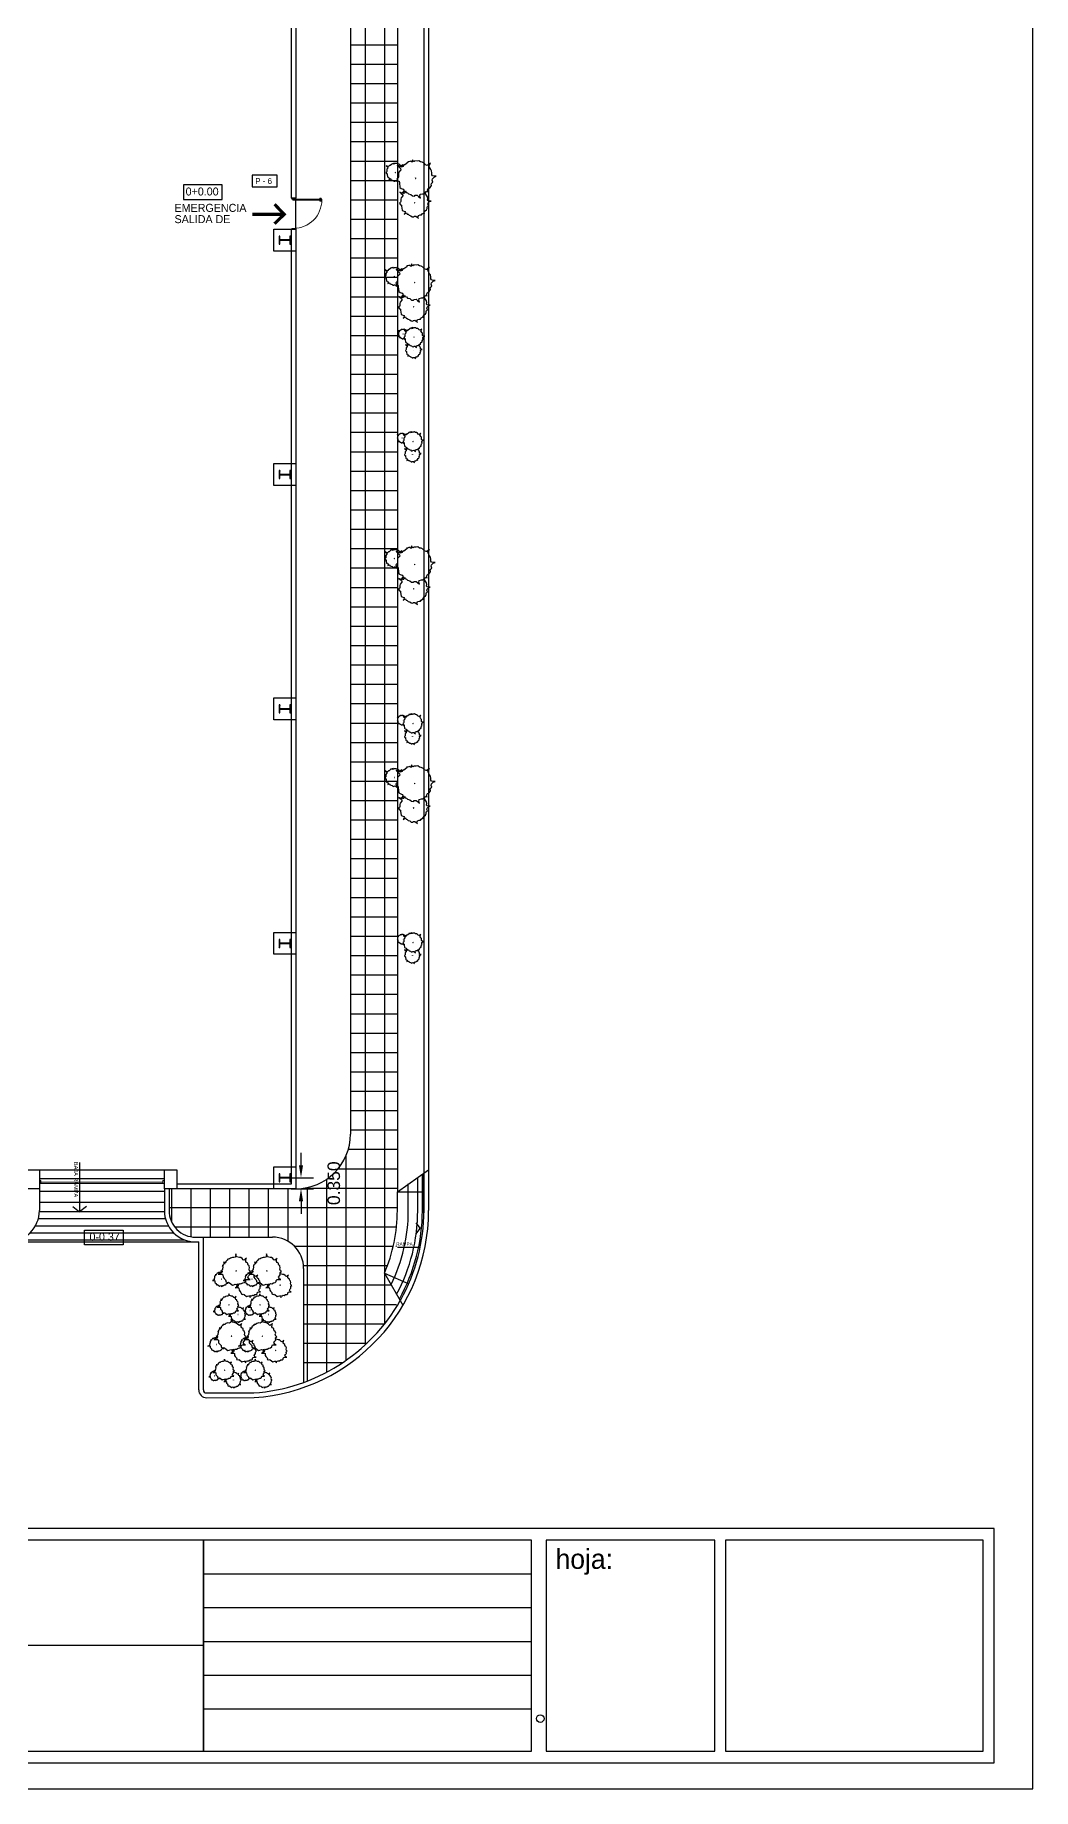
# Model space of a CAD drawing. Header units: inches. Extents: x 13 to 185, y 7 to 119.
# Drawn here: x 153 to 185, y 7.1 to 63.3 of the extents above; entities that cross this region are included whole.
import ezdxf

# ---------------------------------------------------------------- set-up
doc = ezdxf.new("R2010")
doc.units = ezdxf.units.IN
doc.header["$MEASUREMENT"] = 0
doc.layers.get('DEFPOINTS').update_dxf_attribs({"color": 8})
for name, color, linetype in [('ACABADOS', 1, 'Continuous'), ('AR_PAREDES', 2, 'Continuous'), ('arboles', 8, 'Continuous'), ('ARQ EXTERIORES', 2, 'Continuous'), ('ARQ TEXT', 2, 'Continuous'), ('CONTRAFUERTE', 5, 'Continuous'), ('pedestal', 3, 'Continuous'), ('STL-HTCH', 1, 'Continuous'), ('STL-OBJT', 3, 'Continuous')]:
    doc.layers.add(name, color=color, linetype=linetype)
doc.layers.add('PUERTA', color=1, linetype='Continuous', lineweight=18)
doc.styles.add('ARCH', font='arch.shx')
doc.styles.add('ARQ', font='GOTHIC.TTF')
doc.styles.add('ARQ3', font='COPRGTB.TTF')
doc.styles.add('IVAN', font='GOTHIC.TTF', dxfattribs={"height": 0.15})
doc.styles.get("Standard").update_dxf_attribs({"font": 'arial.ttf'})
doc.dimstyles.new('DIM200', dxfattribs={"dimtxt": 0.4, "dimasz": 0.4, "dimexe": 0.4, "dimexo": 0.025, "dimgap": 0.025, "dimtad": 1, "dimdec": 3, "dimzin": 1, "dimdsep": 46, "dimtxsty": 'Standard', "dimcen": 0.02, "dimclrd": 1, "dimclre": 1, "dimclrt": 3, "dimadec": 0, "dimazin": 0, "dimtfac": 1, "dimtdec": 4, "dimtofl": 0, "dimtmove": 2, "dimatfit": 3, "dimfxl": 1, "dimtolj": 1, "dimtzin": 0, "dimarcsym": 0})

# ---------------------------------------------------------------- blocks, each defined once
blk = doc.blocks.new('ARB')
at = {"layer": 'arboles'}
for points in [[(455747.588, 299393.836), (455747.573, 299393.893), (455747.548, 299393.88), (455747.525, 299393.895), (455747.501, 299393.893), (455747.464, 299393.915), (455747.428, 299393.917), (455747.403, 299393.939), (455747.403, 299393.959), (455747.384, 299393.981), (455747.35, 299393.986), (455747.308, 299393.986), (455747.336, 299394), (455747.356, 299394.032), (455747.338, 299394.064), (455747.319, 299394.083), (455747.323, 299394.113), (455747.317, 299394.142), (455747.293, 299394.157), (455747.316, 299394.169), (455747.327, 299394.203), (455747.319, 299394.235), (455747.329, 299394.272), (455747.35, 299394.286), (455747.356, 299394.306), (455747.356, 299394.33), (455747.386, 299394.345), (455747.401, 299394.365), (455747.398, 299394.409), (455747.384, 299394.44), (455747.409, 299394.416), (455747.434, 299394.399), (455747.453, 299394.404), (455747.476, 299394.428), (455747.504, 299394.45), (455747.531, 299394.453), (455747.594, 299394.47), (455747.611, 299394.528), (455747.619, 299394.47), (455747.626, 299394.46), (455747.653, 299394.45), (455747.682, 299394.453), (455747.724, 299394.44), (455747.748, 299394.421), (455747.781, 299394.416), (455747.796, 299394.394), (455747.825, 299394.367), (455747.827, 299394.347), (455747.836, 299394.343), (455747.871, 299394.35), (455747.842, 299394.316), (455747.871, 299394.311), (455747.88, 299394.298), (455747.892, 299394.276), (455747.899, 299394.272), (455747.89, 299394.259), (455747.897, 299394.198), (455747.911, 299394.184), (455747.905, 299394.152), (455747.912, 299394.13), (455747.947, 299394.113), (455747.985, 299394.098), (455747.951, 299394.1), (455747.903, 299394.1), (455747.886, 299394.086), (455747.882, 299394.03), (455747.863, 299394.008), (455747.83, 299393.973), (455747.825, 299393.956), (455747.827, 299393.932), (455747.789, 299393.919), (455747.769, 299393.929), (455747.747, 299393.915), (455747.684, 299393.863), (455747.657, 299393.871), (455747.623, 299393.885), (455747.596, 299393.88)], [(455747.605, 299394.162), (455747.6, 299394.169), (455747.611, 299394.169)], [(455747.321, 299393.859), (455747.316, 299393.865), (455747.325, 299393.865)], [(455747.922, 299393.991), (455747.919, 299393.994), (455747.924, 299393.994)]]:
    blk.add_lwpolyline(points, close=True, dxfattribs=at)
for points in [[(455747.556, 299393.886), (455747.565, 299393.877), (455747.56, 299393.851), (455747.567, 299393.834), (455747.594, 299393.82), (455747.624, 299393.808), (455747.597, 299393.81), (455747.559, 299393.81), (455747.545, 299393.799), (455747.542, 299393.754), (455747.527, 299393.736), (455747.501, 299393.709), (455747.496, 299393.695), (455747.498, 299393.675), (455747.467, 299393.666), (455747.452, 299393.673), (455747.434, 299393.662), (455747.383, 299393.621), (455747.362, 299393.626), (455747.335, 299393.638), (455747.313, 299393.634), (455747.307, 299393.599), (455747.295, 299393.644), (455747.275, 299393.634), (455747.257, 299393.646), (455747.237, 299393.644), (455747.208, 299393.662), (455747.179, 299393.664), (455747.159, 299393.681), (455747.159, 299393.697), (455747.144, 299393.714), (455747.116, 299393.718), (455747.083, 299393.718), (455747.106, 299393.73), (455747.121, 299393.755), (455747.107, 299393.781), (455747.092, 299393.797), (455747.095, 299393.82), (455747.09, 299393.844), (455747.071, 299393.855), (455747.089, 299393.865), (455747.098, 299393.892), (455747.092, 299393.918), (455747.1, 299393.947), (455747.116, 299393.959), (455747.121, 299393.975), (455747.121, 299393.994), (455747.145, 299394.006), (455747.158, 299394.022), (455747.155, 299394.057), (455747.144, 299394.082), (455747.164, 299394.063), (455747.184, 299394.049), (455747.199, 299394.053), (455747.217, 299394.072), (455747.24, 299394.09), (455747.261, 299394.092), (455747.312, 299394.106), (455747.32, 299394.134)], [(455747.908, 299394.143), (455747.916, 299394.145), (455747.924, 299394.174), (455747.928, 299394.145), (455747.932, 299394.14), (455747.945, 299394.135), (455747.96, 299394.136), (455747.981, 299394.13), (455747.993, 299394.12), (455748.009, 299394.118), (455748.017, 299394.107), (455748.031, 299394.093), (455748.032, 299394.083), (455748.037, 299394.081), (455748.054, 299394.085), (455748.04, 299394.068), (455748.054, 299394.065), (455748.059, 299394.059), (455748.065, 299394.048), (455748.068, 299394.046), (455748.064, 299394.039), (455748.067, 299394.009), (455748.074, 299394.002), (455748.071, 299393.986), (455748.075, 299393.975), (455748.092, 299393.966), (455748.111, 299393.959), (455748.094, 299393.96), (455748.07, 299393.96), (455748.062, 299393.953), (455748.06, 299393.925), (455748.05, 299393.914), (455748.034, 299393.896), (455748.031, 299393.888), (455748.032, 299393.876), (455748.013, 299393.87), (455748.004, 299393.874), (455747.992, 299393.867), (455747.961, 299393.841), (455747.947, 299393.845), (455747.93, 299393.852), (455747.917, 299393.85), (455747.913, 299393.828), (455747.905, 299393.856), (455747.893, 299393.85), (455747.881, 299393.857), (455747.869, 299393.856), (455747.851, 299393.867), (455747.833, 299393.868), (455747.82, 299393.879), (455747.82, 299393.889), (455747.811, 299393.9), (455747.794, 299393.903), (455747.773, 299393.903), (455747.787, 299393.91), (455747.794, 299393.922)]]:
    blk.add_lwpolyline(points, dxfattribs=at)
blk = doc.blocks.new('P70')
at = {"layer": 'PUERTA'}
for p, q in [((455744.451, 299347.617), (455744.451, 299347.635)), ((455745.12, 299347.635), (455744.451, 299347.635)), ((455745.103, 299347.617), (455744.451, 299347.617)), ((455744.47, 299347.661), (455744.493, 299347.661)), ((455744.493, 299347.652), (455744.47, 299347.652)), ((455744.493, 299347.6), (455744.47, 299347.6)), ((455744.47, 299347.591), (455744.493, 299347.591)), ((455744.473, 299347.635), (455744.473, 299347.652)), ((455744.473, 299347.617), (455744.473, 299347.6)), ((455744.49, 299347.635), (455744.49, 299347.652)), ((455744.49, 299347.617), (455744.49, 299347.6)), ((455745.085, 299347.635), (455745.085, 299347.665)), ((455745.103, 299347.617), (455745.103, 299347.635)), ((455745.12, 299347.635), (455745.12, 299347.665)), ((455745.085, 299346.966), (455745.085, 299346.983)), ((455745.085, 299346.983), (455745.12, 299346.983)), ((455745.12, 299346.966), (455745.12, 299346.983))]:
    blk.add_line(p, q, dxfattribs=at)
for centre, radius, start, end in [((455745.085, 299347.617), 0.634, 180.0085, 270.0085), ((455744.47, 299347.657), 0.00431, 90.0085, 270.0085), ((455744.47, 299347.596), 0.00431, 90.0085, 270.0085), ((455744.493, 299347.657), 0.00431, 270.0085, 90.0085), ((455744.493, 299347.596), 0.00431, 270.0085, 90.0085)]:
    blk.add_arc(centre, radius, start, end, dxfattribs=at)
blk = doc.blocks.new('*D32')
at = {"layer": 'DEFPOINTS', "color": 0, "transparency": 16777216}
for p in [(161.195, 26.699), (161.195, 26.349), (161.531, 26.349)]:
    blk.add_point(p, dxfattribs=at)
at = {"layer": 'STL-OBJT', "color": 1, "lineweight": -2, "transparency": 16777216}
for p, q in [((161.531, 27.099), (161.531, 27.499)), ((161.22, 26.699), (161.931, 26.699)), ((161.22, 26.349), (161.931, 26.349)), ((161.531, 25.949), (161.531, 25.549))]:
    blk.add_line(p, q, dxfattribs=at)
at = {"layer": 'STL-OBJT', "color": 1, "transparency": 16777216}
for points in [[(161.465, 27.099), (161.598, 27.099), (161.531, 26.699)], [(161.465, 25.949), (161.598, 25.949), (161.531, 26.349)]]:
    blk.add_solid(points, dxfattribs=at)
at = {"layer": 'STL-OBJT', "color": 3, "transparency": 16777216, "insert": (162.582, 26.524), "char_height": 0.4, "attachment_point": 5, "rotation": 90}
blk.add_mtext('\\A1;0.350', dxfattribs=at)

msp = doc.modelspace()

# ---------------------------------------------------------------- hatches: boundary and pattern name
at = {"layer": 'STL-HTCH'}
h = msp.add_hatch(dxfattribs=at)
h.set_pattern_fill('STEEL', scale=0.1016, angle=-89.999997, style=0)
h.set_pattern_definition([(135.00000308, (7649.100205, -11540.492903), (-0.008980255639, -0.008980256603), []), (135.00000308, (7649.093855, -11540.492903), (-0.008980255639, -0.008980256603), [])])
edge = h.paths.add_edge_path()
edge.add_line((161.19543, 56.57139), (161.19543, 56.82716))
edge.add_line((161.19543, 56.82716), (161.17549, 56.82716))
edge.add_line((161.17549, 56.82716), (161.17549, 56.72474))
edge.add_arc((161.15574, 56.72474), 0.01975, 269.999997, 359.999997, ccw=False)
edge.add_line((161.15574, 56.70499), (160.8752, 56.70499))
edge.add_arc((160.8752, 56.72474), 0.01975, 179.999997, 269.999997, ccw=False)
edge.add_line((160.85545, 56.72474), (160.85545, 56.82716))
edge.add_line((160.85545, 56.82716), (160.83551, 56.82716))
edge.add_line((160.83551, 56.82716), (160.83551, 56.57139))
edge.add_line((160.83551, 56.57139), (160.85545, 56.57139))
edge.add_line((160.85545, 56.57139), (160.85545, 56.67381))
edge.add_arc((160.8752, 56.67381), 0.01975, 89.999997, 179.999997, ccw=False)
edge.add_line((160.8752, 56.69356), (161.15574, 56.69356))
edge.add_arc((161.15574, 56.67381), 0.01975, 359.999997, 449.999997, ccw=False)
edge.add_line((161.17549, 56.67381), (161.17549, 56.57139))
edge.add_line((161.17549, 56.57139), (161.19543, 56.57139))
h = msp.add_hatch(dxfattribs=at)
h.set_pattern_fill('STEEL', scale=0.1016, angle=-89.999997, style=0)
h.set_pattern_definition([(135.00000308, (7649.100205, -11547.992903), (-0.008980255639, -0.008980256603), []), (135.00000308, (7649.093855, -11547.992903), (-0.008980255639, -0.008980256603), [])])
edge = h.paths.add_edge_path()
edge.add_line((161.19543, 49.07139), (161.19543, 49.32716))
edge.add_line((161.19543, 49.32716), (161.17549, 49.32716))
edge.add_line((161.17549, 49.32716), (161.17549, 49.22474))
edge.add_arc((161.15574, 49.22474), 0.01975, 269.999997, 359.999997, ccw=False)
edge.add_line((161.15574, 49.20499), (160.8752, 49.20499))
edge.add_arc((160.8752, 49.22474), 0.01975, 179.999997, 269.999997, ccw=False)
edge.add_line((160.85545, 49.22474), (160.85545, 49.32716))
edge.add_line((160.85545, 49.32716), (160.83551, 49.32716))
edge.add_line((160.83551, 49.32716), (160.83551, 49.07139))
edge.add_line((160.83551, 49.07139), (160.85545, 49.07139))
edge.add_line((160.85545, 49.07139), (160.85545, 49.17381))
edge.add_arc((160.8752, 49.17381), 0.01975, 89.999997, 179.999997, ccw=False)
edge.add_line((160.8752, 49.19356), (161.15574, 49.19356))
edge.add_arc((161.15574, 49.17381), 0.01975, 359.999997, 449.999997, ccw=False)
edge.add_line((161.17549, 49.17381), (161.17549, 49.07139))
edge.add_line((161.17549, 49.07139), (161.19543, 49.07139))
h = msp.add_hatch(dxfattribs=at)
h.set_pattern_fill('STEEL', scale=0.1016, angle=-89.999997, style=0)
h.set_pattern_definition([(135.00000308, (7649.100205, -11555.492903), (-0.008980255639, -0.008980256603), []), (135.00000308, (7649.093855, -11555.492903), (-0.008980255639, -0.008980256603), [])])
edge = h.paths.add_edge_path()
edge.add_line((161.19543, 41.57139), (161.19543, 41.82716))
edge.add_line((161.19543, 41.82716), (161.17549, 41.82716))
edge.add_line((161.17549, 41.82716), (161.17549, 41.72474))
edge.add_arc((161.15574, 41.72474), 0.01975, 269.999997, 359.999997, ccw=False)
edge.add_line((161.15574, 41.70499), (160.8752, 41.70499))
edge.add_arc((160.8752, 41.72474), 0.01975, 179.999997, 269.999997, ccw=False)
edge.add_line((160.85545, 41.72474), (160.85545, 41.82716))
edge.add_line((160.85545, 41.82716), (160.83551, 41.82716))
edge.add_line((160.83551, 41.82716), (160.83551, 41.57139))
edge.add_line((160.83551, 41.57139), (160.85545, 41.57139))
edge.add_line((160.85545, 41.57139), (160.85545, 41.67381))
edge.add_arc((160.8752, 41.67381), 0.01975, 89.999997, 179.999997, ccw=False)
edge.add_line((160.8752, 41.69356), (161.15574, 41.69356))
edge.add_arc((161.15574, 41.67381), 0.01975, 359.999997, 449.999997, ccw=False)
edge.add_line((161.17549, 41.67381), (161.17549, 41.57139))
edge.add_line((161.17549, 41.57139), (161.19543, 41.57139))
h = msp.add_hatch(dxfattribs=at)
h.set_pattern_fill('STEEL', scale=0.1016, angle=-89.999997, style=0)
h.set_pattern_definition([(135.00000308, (7649.100205, -11562.992903), (-0.008980255639, -0.008980256603), []), (135.00000308, (7649.093855, -11562.992903), (-0.008980255639, -0.008980256603), [])])
edge = h.paths.add_edge_path()
edge.add_line((161.19543, 34.07139), (161.19543, 34.32716))
edge.add_line((161.19543, 34.32716), (161.17549, 34.32716))
edge.add_line((161.17549, 34.32716), (161.17549, 34.22474))
edge.add_arc((161.15574, 34.22474), 0.01975, 269.999997, 359.999997, ccw=False)
edge.add_line((161.15574, 34.20499), (160.8752, 34.20499))
edge.add_arc((160.8752, 34.22474), 0.01975, 179.999997, 269.999997, ccw=False)
edge.add_line((160.85545, 34.22474), (160.85545, 34.32716))
edge.add_line((160.85545, 34.32716), (160.83551, 34.32716))
edge.add_line((160.83551, 34.32716), (160.83551, 34.07139))
edge.add_line((160.83551, 34.07139), (160.85545, 34.07139))
edge.add_line((160.85545, 34.07139), (160.85545, 34.17381))
edge.add_arc((160.8752, 34.17381), 0.01975, 89.999997, 179.999997, ccw=False)
edge.add_line((160.8752, 34.19356), (161.15574, 34.19356))
edge.add_arc((161.15574, 34.17381), 0.01975, 359.999997, 449.999997, ccw=False)
edge.add_line((161.17549, 34.17381), (161.17549, 34.07139))
edge.add_line((161.17549, 34.07139), (161.19543, 34.07139))
h = msp.add_hatch(dxfattribs=at)
h.set_pattern_fill('STEEL', scale=0.1016, angle=-89.999997, style=0)
h.set_pattern_definition([(135.00000308, (7649.100204, -11570.492903), (-0.008980255639, -0.008980256603), []), (135.00000308, (7649.093854, -11570.492903), (-0.008980255639, -0.008980256603), [])])
edge = h.paths.add_edge_path()
edge.add_line((161.19543, 26.57139), (161.19543, 26.82716))
edge.add_line((161.19543, 26.82716), (161.17549, 26.82716))
edge.add_line((161.17549, 26.82716), (161.17549, 26.72474))
edge.add_arc((161.15574, 26.72474), 0.01975, 269.999997, 359.999997, ccw=False)
edge.add_line((161.15574, 26.70499), (160.8752, 26.70499))
edge.add_arc((160.8752, 26.72474), 0.01975, 179.999997, 269.999997, ccw=False)
edge.add_line((160.85545, 26.72474), (160.85545, 26.82716))
edge.add_line((160.85545, 26.82716), (160.83551, 26.82716))
edge.add_line((160.83551, 26.82716), (160.83551, 26.57139))
edge.add_line((160.83551, 26.57139), (160.85545, 26.57139))
edge.add_line((160.85545, 26.57139), (160.85545, 26.67381))
edge.add_arc((160.8752, 26.67381), 0.01975, 89.999997, 179.999997, ccw=False)
edge.add_line((160.8752, 26.69356), (161.15574, 26.69356))
edge.add_arc((161.15574, 26.67381), 0.01975, 359.999997, 449.999997, ccw=False)
edge.add_line((161.17549, 26.67381), (161.17549, 26.57139))
edge.add_line((161.17549, 26.57139), (161.19543, 26.57139))

# ---------------------------------------------------------------- linework, layer by layer
for p, q in [((163.58548, 98.65355, -0.00239), (163.58532, 21.35244, 0.00012)), ((164.20548, 98.65355, -0.00239), (164.20532, 22.02218, 0.0001)), ((162.96533, 27.39007, -0.00007), (162.96532, 20.85334, 0.00014)), ((161.72533, 26.38666, -0.00004), (161.72532, 20.19299, 0.00016)), ((162.34533, 26.6493, -0.00005), (162.34532, 20.47526, 0.00015)), ((157.38533, 26.34923, -0.00004), (157.38533, 25.29404, -0.00001)), ((158.00533, 26.34923, -0.00004), (158.00532, 24.81302, 0.00001)), ((158.62533, 26.34923, -0.00004), (158.62532, 24.79924, 0.00001)), ((159.24533, 26.34923, -0.00004), (159.24532, 24.79924, 0.00001)), ((159.86533, 26.34923, -0.00004), (159.86532, 24.79924, 0.00001)), ((160.48533, 26.34923, -0.00004), (160.48532, 24.79924, 0.00001)), ((161.10533, 26.34923, -0.00004), (161.10532, 24.67108, 0.00002)), ((164.61547, 25.64996, 0), (164.61547, 26.24928)), ((157.38532, 24.79928, 0.00001), (157.38532, 24.79924, 0.00001)), ((158.40753, 19.91327), (158.40753, 24.79928)), ((158.25753, 19.91245), (158.25753, 24.64928)), ((158.50756, 19.81327), (160.02509, 19.81363)), ((158.50779, 19.66245), (160.0356, 19.664)), ((158.40584, 11.7321), (158.40584, 15.1071)), ((158.40584, 14.0271), (168.90584, 14.0271)), ((158.40584, 12.9471), (168.90584, 12.9471)), ((158.40584, 11.8671), (168.90584, 11.8671)), ((158.40584, 11.7321), (123.15584, 11.7321)), ((158.40584, 10.7871), (168.90584, 10.7871)), ((158.40584, 9.7071), (168.90584, 9.7071))]:
    msp.add_line(p, q)
for points in [[(12.95513, 7.14569), (184.95513, 7.14569), (184.95513, 119.14569), (12.95513, 119.14569)], [(123.15584, 15.1071), (123.15584, 8.3571), (158.40584, 8.3571), (158.40584, 15.1071)], [(158.40584, 15.1071), (158.40584, 8.3571), (168.90584, 8.3571), (168.90584, 15.1071)], [(169.38225, 15.1071), (169.38225, 8.3571), (174.77029, 8.3571), (174.77029, 15.1071)], [(175.11768, 15.1071), (175.11768, 8.3571), (183.36768, 8.3571), (183.36768, 15.1071)]]:
    msp.add_lwpolyline(points, close=True)
at = {"color": 7}
msp.add_lwpolyline([(122.78084, 7.9821), (183.71508, 7.9821), (183.71508, 15.4821), (122.78084, 15.4821)], close=True, dxfattribs=at)
msp.add_circle((169.18666, 9.39494), 0.12266)
for centre, radius, end in [((158.50753, 19.91245), 0.25, 270.058395), ((158.50753, 19.91327), 0.1, 270.013829)]:
    msp.add_arc(centre, radius, 180, end)
at = {"layer": 'ACABADOS', "color": 7, "ltscale": 0.2}
msp.add_lwpolyline([(160.76299, 58.77765), (159.96655, 58.77765), (159.96655, 58.40528), (160.76299, 58.40528)], close=True, dxfattribs=at)
at = {"layer": 'AR_PAREDES', "color": 7}
for p, q in [((161.21547, 87.04926), (161.21559, 58.04554)), ((161.36547, 87.04926), (161.36559, 58.04554)), ((163.11547, 62.94907), (164.61549, 62.94906)), ((163.11547, 62.32907), (164.6155, 62.32906)), ((163.11547, 61.70907), (164.61549, 61.70906)), ((163.11547, 61.08907), (164.6155, 61.08906)), ((163.11547, 60.46907), (164.61549, 60.46906)), ((163.11547, 59.84907), (164.6155, 59.84906)), ((163.11547, 59.22907), (164.6155, 59.22906)), ((163.11547, 59.22907), (164.61549, 59.22906)), ((163.11547, 58.60907), (164.61549, 58.60906)), ((161.2155, 58.04926), (161.3655, 58.04926)), ((161.36559, 57.04554), (161.36559, 58.04554)), ((163.11547, 57.98907), (164.6155, 57.98906)), ((163.11547, 57.36907), (164.61549, 57.36906)), ((161.21547, 57.04926), (161.21547, 26.49926)), ((161.21551, 57.04926), (161.36551, 57.04926)), ((161.36547, 57.07733), (161.36547, 26.34926)), ((163.11547, 56.74907), (164.6155, 56.74906)), ((163.11547, 56.12907), (164.61549, 56.12906)), ((163.11547, 55.50907), (164.6155, 55.50906)), ((163.11547, 54.88907), (164.6155, 54.88906)), ((163.11547, 54.88907), (164.61549, 54.88906)), ((163.11547, 54.26907), (164.61549, 54.26906)), ((163.11547, 53.64907), (164.6155, 53.64906)), ((163.11547, 53.02907), (164.61549, 53.02906)), ((163.11547, 52.40907), (164.6155, 52.40906)), ((163.11547, 51.78907), (164.61549, 51.78906)), ((163.11547, 51.16907), (164.6155, 51.16906)), ((163.11547, 50.54907), (164.6155, 50.54906)), ((163.11547, 50.54907), (164.61549, 50.54906)), ((163.11547, 49.92907), (164.61549, 49.92906)), ((163.11547, 49.30907), (164.6155, 49.30906)), ((163.11547, 48.68907), (164.61549, 48.68906)), ((163.11547, 48.06907), (164.6155, 48.06906)), ((163.11547, 47.44907), (164.61549, 47.44906)), ((163.11547, 46.82907), (164.6155, 46.82906)), ((163.11547, 46.20907), (164.6155, 46.20906)), ((163.11547, 46.20907), (164.61549, 46.20906)), ((163.11547, 45.58907), (164.61549, 45.58906)), ((163.11558, 44.96907), (164.61561, 44.96906)), ((163.11558, 44.34907), (164.6156, 44.34906)), ((163.11558, 43.72907), (164.61561, 43.72906)), ((163.11558, 43.10907), (164.6156, 43.10906)), ((163.11558, 42.48907), (164.61561, 42.48906)), ((163.11558, 41.86907), (164.61561, 41.86906)), ((163.11558, 41.86907), (164.6156, 41.86906)), ((163.11558, 41.24907), (164.6156, 41.24906)), ((163.11547, 40.62907), (164.6155, 40.62906)), ((163.11547, 40.00907), (164.61549, 40.00906)), ((163.11547, 39.38907), (164.6155, 39.38906)), ((163.11547, 38.76907), (164.61549, 38.76906)), ((163.11547, 38.14907), (164.6155, 38.14906)), ((163.11547, 37.52907), (164.6155, 37.52906)), ((163.11547, 37.52907), (164.61549, 37.52906)), ((163.11547, 36.90907), (164.61549, 36.90906)), ((163.11551, 36.28907), (164.61553, 36.28906)), ((163.11551, 35.66907), (164.61553, 35.66906)), ((163.11551, 35.04907), (164.61553, 35.04906)), ((163.11551, 34.42907), (164.61553, 34.42906)), ((163.11551, 33.80907), (164.61553, 33.80906)), ((163.11551, 33.18907), (164.61553, 33.18906)), ((163.11551, 33.18907), (164.61553, 33.18906)), ((163.11551, 32.56907), (164.61553, 32.56906)), ((163.11547, 31.94907), (164.6155, 31.94906)), ((163.11547, 31.32907), (164.61549, 31.32906)), ((163.11547, 30.70907), (164.6155, 30.70906)), ((163.11547, 30.08907), (164.61549, 30.08906)), ((163.11547, 29.46907), (164.6155, 29.46906)), ((163.11547, 28.84907), (164.6155, 28.84906)), ((163.11547, 28.84907), (164.61549, 28.84906)), ((163.11547, 28.22907), (164.61549, 28.22906)), ((163.04542, 27.60908), (164.61549, 27.60906)), ((162.71824, 26.98908), (164.61548, 26.98906)), ((161.21547, 26.49926), (157.55753, 26.49926)), ((161.36547, 26.34926), (157.15753, 26.34926)), ((161.62815, 26.36909), (164.61548, 26.36906)), ((157.30753, 25.74912), (164.61547, 25.74906)), ((157.48527, 25.12912), (164.58826, 25.12906)), ((161.31986, 24.50909), (164.48357, 24.50906)), ((164.56357, 24.50906), (164.58826, 24.50906)), ((161.61143, 23.88909), (164.29513, 23.88907)), ((161.61547, 23.26909), (164.4183, 23.26906)), ((161.61547, 22.64909), (164.58824, 22.64906)), ((161.61547, 22.02909), (164.21075, 22.02907)), ((161.61547, 21.40909), (163.64575, 21.40907)), ((161.61547, 20.78909), (162.87138, 20.78908))]:
    msp.add_line(p, q, dxfattribs=at)
at = {"layer": 'ARQ EXTERIORES', "color": 7}
for p, q in [((163.11547, 98.65355), (163.11547, 28.09926)), ((165.46547, 98.65355), (165.46547, 25.58266)), ((165.61547, 98.65355), (165.61547, 25.64928)), ((164.61547, 98.02892), (164.61547, 26.24928)), ((153.15753, 26.94926), (157.15753, 26.94926)), ((164.61547, 26.24996), (165.61547, 26.95504, 0)), ((153.15753, 26.67654), (157.15753, 26.67654)), ((164.96547, 25.57877, 0), (164.96547, 26.49999, 0)), ((165.26547, 25.64996, 0), (165.26547, 26.70826, 0)), ((165.41547, 25.64996, 0), (165.41547, 26.81402, 0)), ((165.46547, 25.58266), (165.46547, 26.84928)), ((153.15753, 26.34926), (153.15753, 25.64928)), ((153.15753, 26.27444), (157.15753, 26.27443)), ((153.15753, 25.92124), (157.15753, 25.92124)), ((157.15753, 26.34926), (157.15753, 25.64928)), ((157.30753, 26.34926), (157.30753, 25.64928)), ((161.36547, 26.34926), (161.36547, 26.34926)), ((164.61547, 26.24996), (165.46547, 26.24996)), ((153.12444, 25.39416), (157.19062, 25.39416)), ((153.15753, 25.61695), (157.15753, 25.61695)), ((152.50113, 24.71016), (157.81393, 24.71016)), ((152.86061, 24.93816), (157.45446, 24.93816)), ((153.03309, 25.16616), (157.28198, 25.16616)), ((158.15753, 24.79928), (160.61547, 24.79928)), ((151.46557, 24.64928), (158.25753, 24.64927)), ((161.61547, 23.79928), (161.61547, 20.15178)), ((164.19805, 23.64996), (164.79392, 22.6195, 0)), ((164.19805, 23.64996), (164.97708, 23.30996, 0))]:
    msp.add_line(p, q, dxfattribs=at)
for points in [[(154.44724, 27.18719), (154.44724, 25.60795)], [(154.22548, 25.77594), (154.44724, 25.60795)], [(154.669, 25.77594), (154.44724, 25.60795)]]:
    msp.add_lwpolyline(points, dxfattribs=at)
at = {"layer": 'ARQ EXTERIORES', "color": 7, "elevation": 0}
for points in [[(165.20985, 25.26225), (165.34984, 25.07745)], [(165.20985, 24.89265), (165.34984, 25.07745)], [(164.61689, 24.47745), (165.34984, 24.47745)]]:
    msp.add_lwpolyline(points, dxfattribs=at)
at = {"layer": 'ARQ EXTERIORES', "color": 7}
for centre, radius, start, end in [((161.36547, 28.09926), 1.75, 270, 0), ((152.15753, 25.64928), 1, 270, 0.000008), ((158.15753, 25.64928), 1, 179.999992, 270), ((158.15753, 25.64928), 0.85, 179.999992, 270), ((159.61547, 25.64928), 6, 274.015189, 0), ((159.61547, 25.64996, 0), 5, 336.421818, 359.999997), ((159.61547, 25.64996, 0), 5.35, 333.706434, 359.999997), ((159.61547, 25.64996, 0), 5.65, 331.702927, 359.999997), ((159.61547, 25.64996, 0), 5.8, 330.793442, 359.999997), ((159.61547, 25.64996, 0), 5.85, 330.793442, 359.999997), ((160.61547, 23.79928), 1, 0, 90), ((159.61547, 25.64928), 5.85, 274.015189, 330.50637)]:
    msp.add_arc(centre, radius, start, end, dxfattribs=at)
at = {"layer": 'ARQ TEXT', "color": 7}
for points in [[(157.76531, 58.00117), (159.00543, 58.00117), (159.00543, 58.47159), (157.76531, 58.47159)], [(155.84298, 24.55693), (154.60286, 24.55693), (154.60286, 25.02735), (155.84298, 25.02735)]]:
    msp.add_lwpolyline(points, close=True, dxfattribs=at)
at = {"layer": 'ARQ TEXT', "color": 7, "const_width": 0.1}
for points in [[(160.68306, 57.84775), (160.99432, 57.52372), (160.68306, 57.22473)], [(160.99432, 57.52372), (159.97134, 57.52372)]]:
    msp.add_lwpolyline(points, dxfattribs=at)
at = {"layer": 'CONTRAFUERTE', "color": 7}
for points in [[(152.75753, 26.94926), (153.15753, 26.94926), (153.15753, 26.34926), (152.75753, 26.34926)], [(157.15753, 26.94926), (157.55753, 26.94926), (157.55753, 26.34926), (157.15753, 26.34926)]]:
    msp.add_lwpolyline(points, close=True, dxfattribs=at)
at = {"layer": 'DEFPOINTS', "color": 7}
for p, q in [((161.01547, 56.69356), (161.01547, 56.70499)), ((161.01547, 49.19356), (161.01547, 49.20499)), ((161.01547, 41.69356), (161.01547, 41.70499)), ((161.01547, 34.19356), (161.01547, 34.20499)), ((161.00753, 26.69356), (161.00753, 26.70499))]:
    msp.add_line(p, q, dxfattribs=at)
at = {"layer": 'pedestal', "color": 7, "ltscale": 0.5}
for points in [[(161.36547, 57.04926), (161.36547, 56.34926), (160.66547, 56.34926), (160.66547, 57.04926)], [(161.36547, 49.54926), (161.36547, 48.84926), (160.66547, 48.84926), (160.66547, 49.54926)], [(161.36547, 42.04926), (161.36547, 41.34926), (160.66547, 41.34926), (160.66547, 42.04926)], [(161.36547, 34.54926), (161.36547, 33.84926), (160.66547, 33.84926), (160.66547, 34.54926)], [(161.36547, 27.04926), (161.36547, 26.34926), (160.66547, 26.34926), (160.66547, 27.04926)]]:
    msp.add_lwpolyline(points, close=True, dxfattribs=at)
at = {"layer": 'PUERTA', "color": 7}
for p, q in [((153.20753, 26.56112), (157.10753, 26.56112)), ((153.20753, 26.51097), (157.10753, 26.51097))]:
    msp.add_line(p, q, dxfattribs=at)
for points in [[(153.20753, 26.61097), (153.20753, 26.51097), (153.15753, 26.51097), (153.15753, 26.61097)], [(157.15753, 26.61097), (157.15753, 26.51097), (157.10753, 26.51097), (157.10753, 26.61097)]]:
    msp.add_lwpolyline(points, close=True, dxfattribs=at)
at = {"layer": 'STL-OBJT', "color": 7}
for points in [[(161.19543, 56.57139), (161.19543, 56.82716), (161.17549, 56.82716), (161.17549, 56.72474, -0.41421356), (161.15574, 56.70499), (160.8752, 56.70499, -0.41421356), (160.85545, 56.72474), (160.85545, 56.82716), (160.83551, 56.82716), (160.83551, 56.57139), (160.85545, 56.57139), (160.85545, 56.67381, -0.41421356), (160.8752, 56.69356), (161.15574, 56.69356, -0.41421356), (161.17549, 56.67381), (161.17549, 56.57139)], [(161.19543, 49.07139), (161.19543, 49.32716), (161.17549, 49.32716), (161.17549, 49.22474, -0.41421356), (161.15574, 49.20499), (160.8752, 49.20499, -0.41421356), (160.85545, 49.22474), (160.85545, 49.32716), (160.83551, 49.32716), (160.83551, 49.07139), (160.85545, 49.07139), (160.85545, 49.17381, -0.41421356), (160.8752, 49.19356), (161.15574, 49.19356, -0.41421356), (161.17549, 49.17381), (161.17549, 49.07139)], [(161.19543, 41.57139), (161.19543, 41.82716), (161.17549, 41.82716), (161.17549, 41.72474, -0.41421356), (161.15574, 41.70499), (160.8752, 41.70499, -0.41421356), (160.85545, 41.72474), (160.85545, 41.82716), (160.83551, 41.82716), (160.83551, 41.57139), (160.85545, 41.57139), (160.85545, 41.67381, -0.41421356), (160.8752, 41.69356), (161.15574, 41.69356, -0.41421356), (161.17549, 41.67381), (161.17549, 41.57139)], [(161.19543, 34.07139), (161.19543, 34.32716), (161.17549, 34.32716), (161.17549, 34.22474, -0.41421356), (161.15574, 34.20499), (160.8752, 34.20499, -0.41421356), (160.85545, 34.22474), (160.85545, 34.32716), (160.83551, 34.32716), (160.83551, 34.07139), (160.85545, 34.07139), (160.85545, 34.17381, -0.41421356), (160.8752, 34.19356), (161.15574, 34.19356, -0.41421356), (161.17549, 34.17381), (161.17549, 34.07139)], [(161.19543, 26.57139), (161.19543, 26.82716), (161.17549, 26.82716), (161.17549, 26.72474, -0.41421356), (161.15574, 26.70499), (160.8752, 26.70499, -0.41421356), (160.85545, 26.72474), (160.85545, 26.82716), (160.83551, 26.82716), (160.83551, 26.57139), (160.85545, 26.57139), (160.85545, 26.67381, -0.41421356), (160.8752, 26.69356), (161.15574, 26.69356, -0.41421356), (161.17549, 26.67381), (161.17549, 26.57139)]]:
    msp.add_lwpolyline(points, format="xyb", close=True, dxfattribs=at)

# ---------------------------------------------------------------- block references
at = {"layer": 'arboles', "color": 7, "xscale": -1.875, "yscale": 1.875, "zscale": 1.875, "rotation": 314.5990329476645}
for p in [(200451.01797, -1002553.50517), (200450.98563, -1002556.835), (200450.98563, -1002565.85982), (200450.98563, -1002572.86863)]:
    msp.add_blockref('ARB', p, dxfattribs=at)
at = {"layer": 'arboles', "color": 7, "xscale": -1, "rotation": 314.5990329476645}
for p in [(106984.24878, -534672.90438), (106984.21644, -534676.23422), (106984.21644, -534685.25904), (106984.21644, -534692.26785)]:
    msp.add_blockref('ARB', p, dxfattribs=at)
at = {"layer": 'arboles', "color": 7, "xscale": -1.5, "yscale": 1.5, "zscale": 1.5}
for p in [(683780.86175, -449067.53078), (683781.84555, -449067.53078), (683780.71628, -449069.62249), (683781.70007, -449069.62249)]:
    msp.add_blockref('ARB', p, dxfattribs=at)
at = {"layer": 'arboles', "color": 7, "xscale": -1}
for p in [(455906.83618, -299371.539), (455907.81998, -299371.539), (455906.6907, -299373.63071), (455907.6745, -299373.63071)]:
    msp.add_blockref('ARB', p, dxfattribs=at)
at = {"layer": 'PUERTA', "color": 7, "xscale": -1.42979696, "yscale": 1.42979696, "zscale": 1.42979696}
msp.add_blockref('P70', (651784.22785, -427948.33241), dxfattribs=at)

# ---------------------------------------------------------------- texts
at = {"layer": 'ACABADOS', "color": 7, "ltscale": 0.2, "style": 'IVAN'}
msp.add_text('P - 6', height=0.18975, dxfattribs=at).set_placement((160.06732, 58.4934))
at = {"layer": 'ARQ EXTERIORES', "color": 7, "style": 'ARCH', "text_generation_flag": 6}
for s, height, rotation, p in [('BAJA RAMPA', 0.128791, 90, (154.26551, 27.20532)), ('RAMPA', 0.107326, 180, (164.57839, 24.52339, 0))]:
    msp.add_text(s, height=height, rotation=rotation, dxfattribs=at).set_placement(p)
at = {"layer": 'ARQ TEXT', "color": 7}
for s, height, style, p in [('0+0.00', 0.255966, 'ARQ', (157.83833, 58.12664)), ('EMERGENCIA', 0.255966, 'ARQ', (157.48393, 57.60312)), ('SALIDA DE', 0.255966, 'ARQ', (157.48393, 57.24205)), ('0-0.37', 0.255966, 'ARQ', (154.76124, 24.6824)), ('hoja:', 0.632812, 'ARQ3', (169.67909, 14.18642))]:
    msp.add_text(s, height=height, dxfattribs=dict(at, style=style)).set_placement(p)

# ---------------------------------------------------------------- dimensions: what is measured, and where the dimension line sits
at = {"layer": 'STL-OBJT'}
dim = msp.add_linear_dim(base=(161.53125, 26.34926), p1=(161.19543, 26.69928), p2=(161.19543, 26.34926), angle=90, dimstyle='DIM200', dxfattribs=at)
dim.commit()
dim.dimension.update_dxf_attribs({"geometry": '*D32', "text_midpoint": (162.58185, 26.52427)})

doc.saveas('drawing.dxf')
